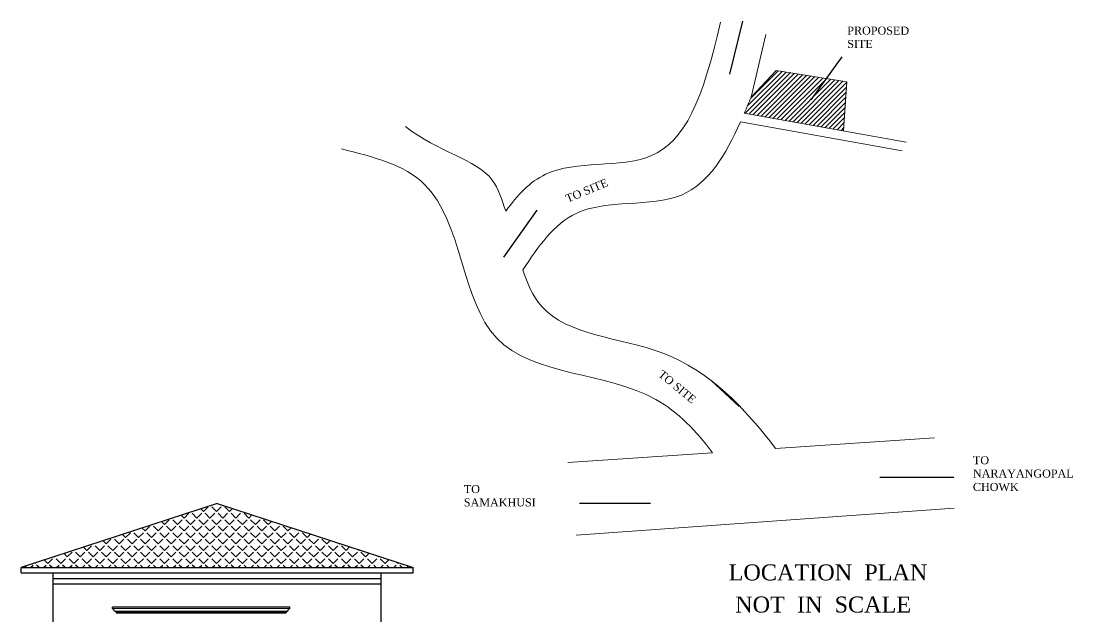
# Model space of a CAD drawing. Header units: inches. Extents: x 108286 to 1018414, y -1240248 to 57686.
# Drawn here: x 503516 to 504305, y -616792 to -616345 of the extents above; entities that cross this region are included whole.
import ezdxf

# ---------------------------------------------------------------- set-up
doc = ezdxf.new("R2010")
doc.units = ezdxf.units.IN
doc.header["$MEASUREMENT"] = 0
for name, color, linetype, lineweight in [('CORNICE', 150, 'Continuous', 20), ('DIMENSION', 142, 'Continuous', 13), ('ELEVATION', 31, 'Continuous', 25), ('TEXT', 231, 'Continuous', 20)]:
    doc.layers.add(name, color=color, linetype=linetype, lineweight=lineweight)
doc.layers.add('exwall', color=1, linetype='Continuous')
doc.styles.add('7 INCH', font='swisscl.ttf', dxfattribs={"height": 7})
doc.styles.add('7 INCH str', font='times.ttf', dxfattribs={"height": 6})
doc.dimstyles.new('7 INCH', dxfattribs={"dimscale": 0, "dimtxt": 7, "dimasz": 1, "dimexe": 2, "dimexo": 9, "dimgap": 2, "dimtad": 1, "dimdec": 0, "dimzin": 3, "dimdsep": 46, "dimlunit": 4, "dimtxsty": '7 INCH', "dimblk": 'DIM', "dimcen": 3, "dimdle": 3, "dimse1": 1, "dimse2": 1, "dimclrd": 256, "dimclre": 256, "dimclrt": 7, "dimadec": 1, "dimazin": 2, "dimtfac": 1, "dimtdec": 0, "dimtix": 1, "dimtofl": 0, "dimtmove": 2, "dimatfit": 3, "dimldrblk": 'ARW', "dimfxl": 2, "dimfrac": 2, "dimtolj": 2, "dimtzin": 0, "dimarcsym": 0})

# ---------------------------------------------------------------- blocks, each defined once
blk = doc.blocks.new('ARW')
at = {"layer": 'DIMENSION'}
blk.add_lwpolyline([(-0.5, 0, 0, 3, 0), (-5.5, 0, 0, 0, 0), (-0.5, 0, 0, 0, 0)], format="xyseb", dxfattribs=at)
blk = doc.blocks.new('DIM')
at = {"layer": 'DIMENSION'}
h = blk.add_hatch(color=256, dxfattribs=at)
h.paths.add_polyline_path([(0, 1.28), (0, 0), (1.28, 0, 0.414214)])
h.paths.add_polyline_path([(1.28, 0), (0, 0), (0, -1.28, 0.414214)])
h.paths.add_polyline_path([(0, 0), (-1.28, 0, 0.414214), (0, -1.28)])
h.paths.add_polyline_path([(0, 1.28, 0.414214), (-1.28, 0), (0, 0)])
for p, q in [((-6, 0), (6, 0)), ((0, 6), (0, -6))]:
    blk.add_line(p, q, dxfattribs=at)
blk.add_circle((0, 0), 1.28, dxfattribs=at)

msp = doc.modelspace()

# ---------------------------------------------------------------- hatches: boundary and pattern name
at = {"layer": 'exwall', "ltscale": 15}
h = msp.add_hatch(dxfattribs=at)
h.set_pattern_fill('ANGLE', color=46, scale=25, angle=45, style=0)
h.set_pattern_definition([(45, (-5623.147, -7351.19), (-4.86135912, 4.86135912), [5, -1.875]), (135, (-5623.147, -7351.19), (-4.86135912, -4.86135912), [5, -1.875])])
h.paths.add_polyline_path([(503663.07, -616706.91), (503516.07, -616754.91), (503810.07, -616754.91)])
at = {"layer": 'TEXT', "ltscale": 15}
h = msp.add_hatch(dxfattribs=at)
h.set_pattern_fill('ANSI31', color=256, scale=20, style=0)
h.set_pattern_definition([(45, (672.581, -54.5015), (-1.767766953, 1.767766953), [])])
edge = h.paths.add_edge_path()
edge.add_line((504135.16, -616390.81), (504082.16, -616382.25))
edge.add_line((504082.16, -616382.25), (504063.35, -616402.32))
edge.add_spline(control_points=[(504063.35, -616402.32), (504061.67, -616406.28), (504060, -616410.23), (504058.3, -616414.15)], knot_values=[216.809137, 216.809137, 216.809137, 216.809137, 228.197001, 228.197001, 228.197001, 228.197001], degree=3, periodic=0)
edge.add_line((504058.3, -616414.15), (504132.75, -616427.52))
edge.add_line((504132.75, -616427.52), (504135.16, -616390.81))

# ---------------------------------------------------------------- linework, layer by layer
at = {"layer": 'CORNICE'}
for p, q in [((503717.58, -616785.54), (503584.55, -616785.54)), ((503715.32, -616787.57), (503586.81, -616787.57)), ((503715.32, -616788.06), (503587.31, -616788.06))]:
    msp.add_line(p, q, dxfattribs=at)
at = {"layer": 'ELEVATION', "linetype": 'Continuous'}
for p, q in [((503717.58, -616784.54), (503584.55, -616784.54)), ((503584.55, -616785.54), (503584.55, -616784.54)), ((503584.55, -616785.54), (503584.55, -616784.54)), ((503717.58, -616785.54), (503717.58, -616784.54)), ((503717.58, -616785.54), (503717.58, -616784.54)), ((503586.81, -616787.57), (503586.81, -616788.06)), ((503587.31, -616788.06), (503586.81, -616788.06)), ((503587.31, -616788.06), (503587.31, -616788.81)), ((503587.31, -616788.81), (503714.82, -616788.81)), ((503714.08, -616788.81), (503714.82, -616788.81)), ((503714.82, -616788.06), (503715.32, -616788.06)), ((503714.82, -616788.06), (503714.82, -616788.81)), ((503715.32, -616787.57), (503715.32, -616788.06))]:
    msp.add_line(p, q, dxfattribs=at)
for centre, start, end in [((503584.29, -616786.8), 11.637, 78.363), ((503586.81, -616786.28), 191.637, 270), ((503715.32, -616786.28), 270, 348.363), ((503717.84, -616786.8), 101.637, 168.363)]:
    msp.add_arc(centre, 1.29, start, end, dxfattribs=at)
at = {"layer": 'exwall', "color": 7, "ltscale": 15}
for p, q in [((503663.07, -616706.91), (503516.07, -616754.91)), ((503663.07, -616706.91), (503810.07, -616754.91)), ((503516.07, -616758.91), (503516.07, -616754.91)), ((503516.07, -616754.91), (503810.07, -616754.91)), ((503810.07, -616758.91), (503810.07, -616754.91)), ((503516.07, -616758.91), (503810.07, -616758.91)), ((503540.07, -617274.91), (503540.07, -616758.91)), ((503540.07, -616762.91), (503786.07, -616762.91)), ((503786.07, -616842.91), (503786.07, -616758.91)), ((503540.07, -616766.91), (503786.07, -616766.91))]:
    msp.add_line(p, q, dxfattribs=at)
at = {"layer": 'TEXT', "color": 4, "ltscale": 15}
for p, q in [((504063.35, -616402.32), (504074.49, -616355.39)), ((504063.35, -616402.32), (504082.16, -616382.25)), ((504082.16, -616382.25), (504135.16, -616390.81)), ((504135.16, -616390.81), (504132.75, -616427.52)), ((504058.3, -616414.15), (504179.61, -616435.94)), ((504055.34, -616420.84), (504176.6, -616442.44)), ((504081.76, -616665.6), (504200.9, -616657.67)), ((503925.87, -616675.98), (504034.47, -616668.75)), ((503932.29, -616730.43), (504215.57, -616710.28))]:
    msp.add_line(p, q, dxfattribs=at)
for points, knots in [([(503879.48, -616487.68), (503888.05, -616475.98), (503915.39, -616445.68), (504002.18, -616463.34), (504027.19, -616404.28), (504040.43, -616346.06)], [16.726902, 16.726902, 16.726902, 16.726902, 58.182168, 138.214017, 228.197001, 228.197001, 228.197001, 228.197001]), ([(503892.27, -616531.58), (503903.87, -616514.4), (503931.45, -616473.59), (504017.74, -616491.15), (504044.34, -616445.22), (504055.34, -616420.84)], [0, 0, 0, 0, 58.182168, 138.214017, 210.267922, 210.267922, 210.267922, 210.267922]), ([(503879.48, -616487.68), (503876.25, -616478.84), (503869.22, -616450.9), (503828.38, -616443.27), (503804.21, -616424.3)], [309.317683, 309.317683, 309.317683, 309.317683, 336.816149, 404.582259, 404.582259, 404.582259, 404.582259]), ([(504034.47, -616668.75), (504022.32, -616652.74), (503980.16, -616606.82), (503844.57, -616614.25), (503847.81, -616463.86), (503779.86, -616446.92), (503756.27, -616441.04)], [25.490934, 25.490934, 25.490934, 25.490934, 84.375482, 212.050505, 339.481707, 407.247818, 407.247818, 407.247818, 407.247818]), ([(504081.76, -616665.6), (504058.34, -616635.23), (504010.74, -616583.36), (503912.63, -616580.79), (503895.64, -616541.98), (503892.27, -616531.58)], [25.744931, 25.744931, 25.744931, 25.744931, 137.28249, 234.474302, 266.117086, 266.117086, 266.117086, 266.117086])]:
    msp.add_open_spline(points, degree=3, knots=knots, dxfattribs=at)
msp.add_open_spline([(504058.3, -616414.15), (504060, -616410.23), (504061.67, -616406.28), (504063.35, -616402.32)], degree=3, dxfattribs=at)

# ---------------------------------------------------------------- texts
at = {"layer": 'TEXT', "style": '7 INCH str'}
for s, p in [('LOCATION  PLAN', (504046.53, -616764.46)), ('NOT  IN  SCALE', (504051.45, -616788.55))]:
    msp.add_text(s, height=12, dxfattribs=at).set_placement(p)
at = {"layer": 'TEXT', "ltscale": 15, "char_height": 6, "width": 34.7989, "attachment_point": 1, "style": '7 INCH str'}
for s, insert, rotation in [('PROPOSED SITE', (504135.49, -616349.33), 359.94638), ('TO SITE', (503923.53, -616475.83), 22.54456), ('TO SITE', (503997.07, -616606.31), 320.35007)]:
    msp.add_mtext(s, dxfattribs=dict(at, insert=insert, rotation=rotation))
for s, insert in [('TO  NARAYANGOPAL CHOWK', (504229.68, -616671.37)), ('TO  SAMAKHUSI', (503848.03, -616692.99))]:
    msp.add_mtext(s, dxfattribs=dict(at, insert=insert))

# ---------------------------------------------------------------- leaders
at = {"layer": 'TEXT', "ltscale": 15}
for points in [[(504056.81, -616345.18), (504047.1, -616385.04)], [(504108.52, -616404.35), (504131.76, -616372.02)], [(503902.87, -616486.94), (503877.75, -616522.16)], [(504033.18, -616614.27), (504054.47, -616634.14)], [(504215.28, -616687.24), (504159.84, -616687.24)], [(503934.81, -616706.5), (503987.85, -616706.5)]]:
    msp.add_leader(points, dimstyle='7 INCH', override={"dimscale": 1, "dimtad": 0}, dxfattribs=at)

doc.saveas('drawing.dxf')
